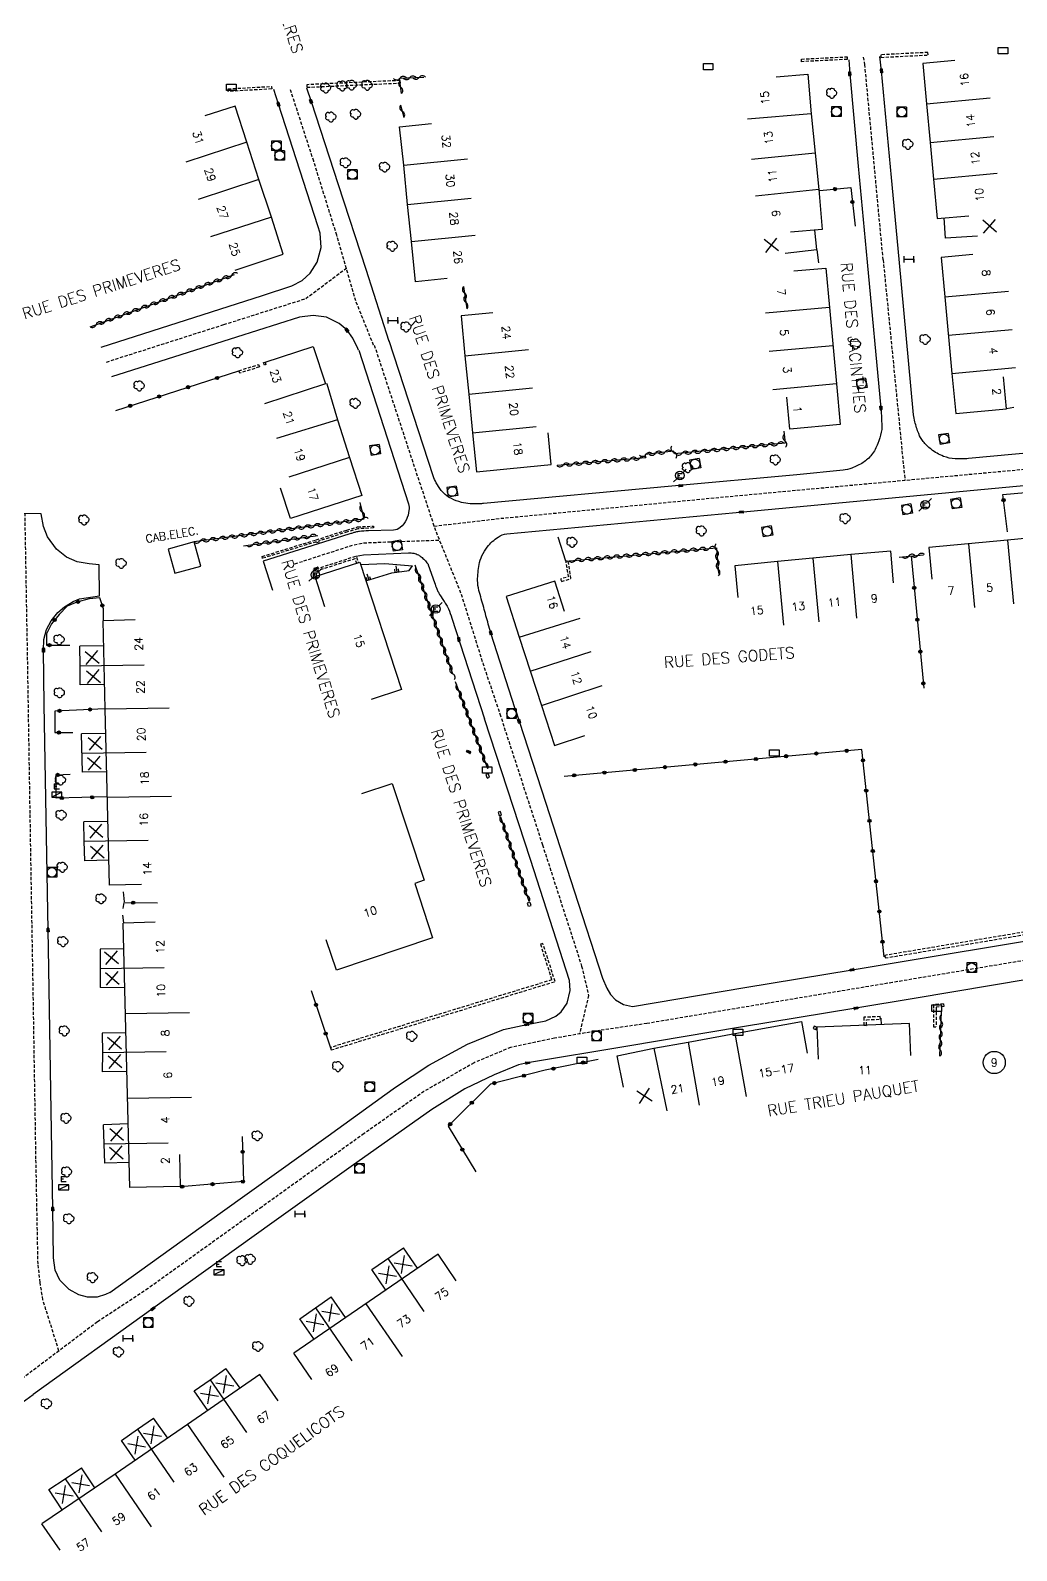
# Model space of a CAD drawing. Header units: millimetres. Extents: x 134000 to 135000, y 131000 to 132000.
# Drawn here: x 134331.8 to 134485.9, y 131529.8 to 131767.4 of the extents above; entities that cross this region are included whole.
import ezdxf
from ezdxf.enums import TextEntityAlignment as Align

# ---------------------------------------------------------------- set-up
doc = ezdxf.new("R2010")
doc.units = ezdxf.units.MM
doc.linetypes.add('DASHED', pattern=[0.75, 0.5, -0.25])
doc.layers.get('0').update_dxf_attribs({"linetype": 'CONTINUOUS'})
for name, color, linetype in [('W0001', 6, 'DASHED'), ('W0008', 7, 'CONTINUOUS'), ('W0100', 7, 'CONTINUOUS'), ('W0105', 7, 'CONTINUOUS'), ('W0112', 1, 'DASHED'), ('W0211', 2, 'CONTINUOUS'), ('W0300', 7, 'CONTINUOUS'), ('W0310', 3, 'CONTINUOUS'), ('W0322', 7, 'CONTINUOUS'), ('W0400', 7, 'CONTINUOUS'), ('W0420', 7, 'CONTINUOUS'), ('W0430', 7, 'CONTINUOUS'), ('W0471', 7, 'CONTINUOUS'), ('W0984', 7, 'CONTINUOUS'), ('W0989', 7, 'CONTINUOUS'), ('W0991', 7, 'CONTINUOUS'), ('W1102', 7, 'CONTINUOUS'), ('W1471', 7, 'CONTINUOUS'), ('W1474', 7, 'CONTINUOUS')]:
    doc.layers.add(name, color=color, linetype=linetype)
doc.styles.get("Standard").update_dxf_attribs({"font": 'romans.shx', "width": 0.85})

# ---------------------------------------------------------------- blocks, each defined once
blk = doc.blocks.new('t310o')
at = {"color": 0, "linetype": 'Continuous'}
for centre, start, end in [((-0.5, 0.38), 216.8699, 323.1304), ((0.5, -0.37), 36.8699, 143.1303)]:
    blk.add_arc(centre, 0.625, start, end, dxfattribs=at)
blk = doc.blocks.new('t211o')
at = {"color": 0, "linetype": 'Continuous'}
for p, q in [((-0.29, 0.5), (-0.29, 0)), ((0, 1), (0, 0)), ((0.29, 0.5), (0.29, 0))]:
    blk.add_line(p, q, dxfattribs=at)
blk = doc.blocks.new('t322o')
at = {"color": 0, "linetype": 'Continuous'}
for radius in [0.25, 0.15]:
    blk.add_circle((0, 0), radius, dxfattribs=at)
blk = doc.blocks.new('T300')
for p, q in [((-0.8, 0.51), (-0.86, 0.34)), ((-0.86, 0.34), (-0.86, 0.17)), ((-0.86, 0.17), (-0.74, 0.06)), ((-0.69, 0.63), (-0.8, 0.51)), ((-0.8, -0.06), (-0.74, 0.06)), ((-0.74, 0.06), (-0.69, 0.11)), ((-0.57, 0.69), (-0.69, 0.63)), ((-0.46, 0.69), (-0.57, 0.69)), ((-0.29, 0.63), (-0.46, 0.69)), ((-0.29, 0.63), (-0.17, 0.74)), ((-0.23, 0.57), (-0.29, 0.63)), ((-0.17, 0.74), (-0.06, 0.8)), ((-0.06, 0.8), (0.06, 0.8)), ((0.06, 0.8), (0.23, 0.74)), ((0.23, 0.74), (0.34, 0.63)), ((0.34, 0.63), (0.4, 0.51)), ((0.46, 0.46), (0.34, 0.46)), ((0.4, 0.51), (0.4, 0.46)), ((0.57, 0.4), (0.46, 0.46)), ((0.57, 0.4), (0.69, 0.29)), ((0.69, 0.29), (0.74, 0.17)), ((0.74, 0.06), (0.69, -0.17)), ((0.74, 0.17), (0.74, 0.06)), ((-0.8, -0.17), (-0.8, -0.06)), ((-0.8, -0.23), (-0.8, -0.17)), ((-0.74, -0.34), (-0.8, -0.23)), ((-0.69, -0.4), (-0.74, -0.34)), ((-0.51, -0.46), (-0.69, -0.4)), ((-0.4, -0.46), (-0.51, -0.46)), ((-0.4, -0.46), (-0.34, -0.46)), ((-0.34, -0.46), (-0.34, -0.4)), ((-0.34, -0.51), (-0.34, -0.46)), ((-0.29, -0.63), (-0.34, -0.51)), ((-0.17, -0.74), (-0.29, -0.63)), ((-0.06, -0.8), (-0.17, -0.74)), ((0.06, -0.8), (-0.06, -0.8)), ((0.17, -0.74), (0.06, -0.8)), ((0.23, -0.69), (0.17, -0.74)), ((0.29, -0.46), (0.23, -0.46)), ((0.29, -0.63), (0.23, -0.69)), ((0.46, -0.4), (0.29, -0.46)), ((0.34, -0.51), (0.29, -0.63)), ((0.34, -0.51), (0.34, -0.46)), ((0.57, -0.34), (0.46, -0.4)), ((0.63, -0.29), (0.57, -0.34)), ((0.69, -0.17), (0.63, -0.29))]:
    blk.add_line(p, q)
blk = doc.blocks.new('T420')
for p, q in [((0.75, 0.75), (-0.75, 0.75)), ((-0.75, 0.75), (-0.75, -0.75)), ((0.75, 0.75), (0.75, -0.75)), ((0.75, -0.75), (-0.75, -0.75))]:
    blk.add_line(p, q)
blk.add_ellipse((0, 0), major_axis=(-0.53, 0.53), ratio=1, start_param=3.926991, end_param=10.210176)
blk = doc.blocks.new('T471')
for p, q in [((-0.333334, 0.333334), (-0.333334, -0.333334)), ((-0.333334, 0.333334), (0.333334, 0.333334)), ((-0.333334, 0), (0, 0)), ((0.500001, 0.500001), (1.000002, 1.000002)), ((-0.500001, -0.500001), (-1.000002, -1.000002)), ((-0.333334, -0.333334), (0.333334, -0.333334))]:
    blk.add_line(p, q)
blk.add_ellipse((0, 0), major_axis=(0.471405, 0.471405), ratio=1, start_param=5.4977871438, end_param=11.780972451)
blk = doc.blocks.new('T400')
for p, q in [((-0.15, 0.3), (0.15, 0.3)), ((-0.15, -0.25), (-0.15, 0.3)), ((-0.15, 0.15), (0.15, 0.15)), ((-0.15, 0), (0.15, 0)), ((0.15, 0.3), (0.15, -0.25)), ((-0.15, -0.15), (0.15, -0.15)), ((-0.15, -0.25), (-0.15, -0.3)), ((-0.15, -0.3), (0.15, -0.3)), ((0.15, -0.3), (0.15, -0.25))]:
    blk.add_line(p, q)
blk = doc.blocks.new('T1474')
at = {"color": 0, "linetype": 'Continuous', "flags": 128}
for points in [[(-0.75, -0.5), (-0.75, 0.5)], [(-0.75, 0), (0.75, 0)], [(0.75, 0), (0.75, -0.5), (0.75, 0.5)]]:
    blk.add_lwpolyline(points, dxfattribs=at)
blk = doc.blocks.new('t991o')
at = {"color": 0, "linetype": 'Continuous'}
for p, q in [((-1, 1), (1, -1)), ((-1, -1), (1, 1))]:
    blk.add_line(p, q, dxfattribs=at)
blk = doc.blocks.new('T1471')
at = {"color": 0, "linetype": 'Continuous', "flags": 128}
blk.add_lwpolyline([(-0.75, -0.5), (-0.75, 0.5), (0.75, 0.5), (0.75, -0.5), (-0.75, -0.5)], dxfattribs=at)
blk = doc.blocks.new('T430')
at = {"flags": 128}
for points in [[(0.8, 0.8), (-0.8, 0.8)], [(-0.8, 0.8), (-0.8, 0)], [(0.8, 0.8), (-0.8, 0)], [(-0.8, 0), (0.8, 0)], [(-0.4, 2.1), (0.4, 2.1)], [(-0.4, 2.1), (-0.4, 1.3)], [(-0.4, 1.7), (0, 1.7)], [(-0.4, 1.3), (0.4, 1.3)], [(0.8, 0), (0.8, 0.8)]]:
    blk.add_lwpolyline(points, dxfattribs=at)

msp = doc.modelspace()

# ---------------------------------------------------------------- linework, layer by layer
at = {"layer": 'W0001'}
for points in [[(134465.01, 131731.51), (134463.25, 131750.34), (134462.16, 131761.97), (134461.95, 131763.16)], [(134385.38, 131718.17), (134382.61, 131725.09), (134379.64, 131735.35), (134376.03, 131746.92), (134372.4, 131758.09)], [(134343.64, 131715.55), (134361.99, 131721.4), (134374.79, 131725.46), (134381.13, 131730.22)], [(134336.22, 131561.04), (134333.71, 131569.02), (134333.28, 131571.74), (134332.95, 131574.62), (134332.63, 131591.03), (134332.22, 131615.84), (134331.72, 131645.03), (134331.33, 131668.96), (134330.92, 131691.86)], [(134405.12, 131660.56), (134411.78, 131640.11), (134416.15, 131626.58), (134417.9, 131621.16), (134418.99, 131616.56), (134417.55, 131610.56)], [(134543.23, 131629.27), (134539.1, 131630.95), (134536.33, 131630.58), (134530.18, 131629.58), (134517.67, 131627.37), (134503.77, 131624.84), (134490.96, 131622.69), (134466.47, 131618.6), (134447.05, 131615.37), (134428.09, 131612.19), (134421.44, 131611.22), (134413.66, 131609.89), (134406.8, 131608.46), (134401.08, 131606.06), (134393.26, 131601.57), (134383.9, 131594.99), (134367.91, 131583.52), (134350.15, 131570.79), (134342.23, 131565.57), (134330.21, 131556.52)]]:
    msp.add_lwpolyline(points, dxfattribs=at)
at = {"layer": 'W0001', "flags": 128}
for points in [[(134465.01, 131731.51), (134468.41, 131697.08)], [(134385.48, 131718.2), (134395, 131689.37), (134399.01, 131679.46), (134402.51, 131668.33), (134405.12, 131660.56)], [(134394.82, 131689.91), (134405.34, 131691.13), (134441.61, 131694.61), (134495.32, 131699.56), (134545.65, 131704.43)], [(134373.07, 131684.02), (134382.14, 131686.94), (134383.8, 131687.3), (134395.66, 131687.73)]]:
    msp.add_lwpolyline(points, dxfattribs=at)
at = {"layer": 'W0008'}
msp.add_line((134329.91, 131552.56), (134332.18, 131554.22), dxfattribs=at)
for points in [[(134467.51, 131731.61), (134466.32, 131744.38), (134464.75, 131761.02), (134464.48, 131763.28)], [(134459.63, 131762.74), (134459.8, 131760.59), (134461.13, 131746.16), (134462.53, 131731.15)], [(134342.82, 131717.89), (134368.02, 131725.95), (134372.59, 131727.43), (134374.24, 131728.31), (134375.49, 131729.43), (134376.58, 131731.13), (134377.2, 131733.42), (134377.06, 131735.66), (134376.7, 131736.84), (134370.52, 131755.82), (134369.79, 131758.15)], [(134374.89, 131758.38), (134375.61, 131756.26), (134379.83, 131743.29), (134384.15, 131730.03), (134387.78, 131718.83)], [(134383.01, 131717.39), (134382.92, 131717.65), (134382.15, 131719.29), (134381.24, 131720.51), (134380.01, 131721.56), (134378.01, 131722.58), (134375.92, 131722.84), (134373.79, 131722.58), (134363.99, 131719.42), (134344.43, 131713.21)], [(134344.16, 131570.18), (134343.47, 131569.85), (134342.17, 131569.45), (134340.68, 131569.45), (134339.31, 131569.79), (134337.82, 131570.61), (134336.38, 131572.11), (134335.63, 131573.64), (134335.38, 131575.57), (134335.24, 131583.2), (134334.98, 131598.57), (134334.58, 131623.92), (134334.52, 131626.8), (134333.91, 131662.04), (134333.82, 131670.52), (134333.86, 131672.18), (134334.3, 131673.75), (134335.01, 131675.12), (134336.06, 131676.42), (134337.07, 131677.31), (134338.43, 131678.12), (134339.45, 131678.52), (134342.58, 131679.01), (134342.53, 131683.87), (134340.92, 131684.02), (134339.06, 131684.32), (134337.41, 131685.05), (134335.83, 131686.32), (134334.44, 131688.23), (134333.81, 131689.87), (134333.45, 131691.85), (134328.4, 131691.87)], [(134407.51, 131661.34), (134408.12, 131659.43), (134412.29, 131646.61), (134416.72, 131632.91), (134421.14, 131619.3), (134421.82, 131617.7), (134422.4, 131616.72), (134423.19, 131615.89), (134424.46, 131615.15), (134425.82, 131614.85), (134443.4, 131617.8), (134460.16, 131620.59), (134496.15, 131626.58)], [(134344.16, 131570.18), (134361.78, 131582.81), (134378.27, 131594.65), (134387.14, 131601.05), (134388.79, 131602.22), (134394.01, 131605.68), (134400.04, 131608.96), (134405.71, 131611.26), (134409.34, 131612.02), (134412.32, 131612.62), (134413.87, 131613.33), (134414.69, 131614.01), (134415.63, 131615.35), (134416.08, 131617.34), (134415.99, 131618.89), (134409.9, 131637.83), (134402.73, 131659.78)], [(134537.11, 131627.96), (134535.37, 131627.75), (134519.67, 131625.08), (134517.53, 131624.41), (134515.85, 131623.83), (134502.1, 131621.52), (134500.24, 131621.22), (134481.94, 131618.14), (134469.84, 131616.11), (134460.74, 131614.59), (134442.7, 131611.61), (134425.11, 131608.64), (134409.44, 131606.03), (134408.04, 131605.72), (134404.22, 131604.19), (134399.62, 131601.96), (134394.47, 131598.78), (134381.89, 131589.86), (134369.5, 131580.98), (134350.9, 131567.64), (134332.18, 131554.22)]]:
    msp.add_lwpolyline(points, dxfattribs=at)
for points in [[(134462.53, 131731.15), (134464.66, 131708.36, -0.01043), (134464.74, 131707.21, -0.00682), (134464.8, 131705.44, -0.063585), (134464.71, 131704.58, -0.029621), (134464.18, 131702.81, -0.077776), (134463.21, 131701.06, -0.086464), (134461.87, 131699.84, -0.048945), (134460.12, 131698.96, -0.068091), (134458.75, 131698.63), (134451.51, 131697.92), (134431.98, 131696.15), (134402.56, 131693.43, -0.020501), (134401.96, 131693.4, -0.008518), (134400.49, 131693.41, -0.060547), (134399.1, 131693.62, -0.051458), (134397.56, 131694.21, -0.049664), (134396.59, 131694.84, -0.063177), (134395.95, 131695.49, -0.036783), (134395.17, 131696.69, -0.046499), (134394.72, 131697.74), (134387.84, 131718.84)], [(134509.39, 131703.36), (134478.34, 131700.46, -0.021224), (134477.81, 131700.43, -0.007282), (134476.28, 131700.44, -0.087774), (134474.44, 131700.81, -0.074098), (134472.51, 131701.91, -0.059195), (134471.27, 131703.15, -0.074128), (134470.57, 131704.36, -0.025068), (134469.96, 131706.22, -0.044833), (134469.76, 131707.3), (134467.51, 131731.61)], [(134383.08, 131717.42), (134390.83, 131693.4, -0.110749), (134390.92, 131692.37, -0.075841), (134390.51, 131690.92, -0.114084), (134389.54, 131689.67, -0.165685), (134388.51, 131689.29), (134384.57, 131689.18, 0.019898), (134383.17, 131689.08, 0.045132), (134382.56, 131688.96, 0.002477), (134382.09, 131688.82, 0.00209), (134381.54, 131688.65), (134368.15, 131684.42), (134369.59, 131679.92)]]:
    msp.add_lwpolyline(points, format="xyb", dxfattribs=at)
at = {"layer": 'W0008', "flags": 128}
msp.add_lwpolyline([(134467.52, 131694.43), (134497.5, 131697.26), (134524.18, 131699.71)], dxfattribs=at)
for points in [[(134407.51, 131661.34), (134403.7, 131673.2, -0.011731), (134403.68, 131673.26, 0.000491), (134403.31, 131674.61, 0.000885), (134402.59, 131677.2, -0.000856), (134401.85, 131679.87, -0.06949), (134401.64, 131681.43, -0.044115), (134401.88, 131683.89, -0.063227), (134402.32, 131685.27, -0.056889), (134403.16, 131686.64, -0.079576), (134404.84, 131688.19, -0.124451), (134406.23, 131688.69), (134444.3, 131692.26), (134467.54, 131694.44)], [(134382.69, 131685.23), (134383.8, 131685.4), (134390.83, 131685.73, -0.06397), (134391.66, 131685.66, -0.069229), (134392.38, 131685.4, -0.048377), (134392.83, 131685.1, -0.036628), (134393.35, 131684.62, -0.020022), (134393.85, 131684.03, -0.083388), (134393.93, 131683.87), (134394.9, 131681.08, 0.014565), (134395.27, 131680.11, 0.026116), (134395.51, 131679.58, 0.006521), (134395.66, 131679.31, 0.012579), (134395.75, 131679.18), (134396.31, 131678.3, -0.001788), (134396.68, 131677.72, -0.003152), (134396.88, 131677.4, -0.044991), (134397.09, 131676.98, -0.013625), (134397.61, 131675.54), (134402.73, 131659.78)]]:
    msp.add_lwpolyline(points, format="xyb", dxfattribs=at)
at = {"layer": 'W0100'}
for p, q in [((134454.66, 131733.12), (134454.32, 131736.15)), ((134449.69, 131732.56), (134454.66, 131733.12)), ((134348.14, 131675.24), (134343.14, 131675.13)), ((134343.23, 131671.21), (134339.46, 131671.13)), ((134343.36, 131665.15), (134339.56, 131665.1)), ((134343.54, 131657.5), (134339.77, 131657.43)), ((134339.89, 131651.44), (134339.77, 131657.43)), ((134343.69, 131651.51), (134339.89, 131651.44)), ((134343.89, 131643.78), (134340.09, 131643.68)), ((134344.04, 131637.72), (134340.25, 131637.62)), ((134349.14, 131633.93), (134344.14, 131633.81)), ((134351.26, 131628), (134346.26, 131627.88)), ((134346.36, 131623.86), (134342.64, 131623.82)), ((134346.51, 131617.78), (134342.65, 131617.8)), ((134346.69, 131610.71), (134342.97, 131610.67)), ((134346.71, 131604.69), (134342.99, 131604.65)), ((134347.05, 131596.52), (134343.18, 131596.36)), ((134347.2, 131590.46), (134343.39, 131590.35)), ((134355.05, 131591.71), (134355.15, 131586.71)), ((134395.47, 131576.13), (134372.92, 131560.7)), ((134385.12, 131573.76), (134390.08, 131577.15)), ((134392.27, 131573.94), (134390.08, 131577.15)), ((134398.3, 131572), (134395.47, 131576.13)), ((134387.31, 131570.54), (134385.12, 131573.76)), ((134380.99, 131566.26), (134378.74, 131569.47)), ((134376.05, 131562.9), (134373.86, 131566.03)), ((134375.74, 131556.57), (134372.92, 131560.7)), ((134364.54, 131555.23), (134362.29, 131558.3)), ((134370.47, 131553.25), (134367.63, 131557.36)), ((134359.48, 131551.73), (134357.36, 131554.79)), ((134353.21, 131547.42), (134350.98, 131550.54)), ((134348.14, 131543.95), (134346.01, 131547.06)), ((134341.84, 131539.65), (134339.72, 131542.76)), ((134336.74, 131536.18), (134334.64, 131539.36)), ((134336.39, 131529.89), (134333.57, 131534.03))]:
    msp.add_line(p, q, dxfattribs=at)
for points in [[(134448.28, 131760.11), (134453.26, 131760.52), (134453.78, 131754.32), (134454.39, 131748.19), (134454.98, 131742.49), (134455.5, 131736.25), (134450.52, 131735.84)], [(134476.2, 131762.67), (134471.22, 131762.2), (134471.81, 131755.9), (134472.36, 131749.87), (134472.89, 131744.13), (134473.43, 131737.98), (134478.41, 131738.41)], [(134363.77, 131729.88), (134371.26, 131732.41), (134369.41, 131738.18), (134367.47, 131744.08), (134365.56, 131749.9), (134363.78, 131755.52), (134359.01, 131754.01)], [(134396.9, 131728.58), (134391.93, 131728.08), (134391.29, 131734.36), (134390.71, 131740.14), (134390.1, 131746.3), (134389.46, 131752.3), (134394.44, 131752.83)], [(134479.74, 131735.19), (134474.75, 131734.88), (134474.55, 131738.07)], [(134451.07, 131729.78), (134456.05, 131730.23), (134456.61, 131724.06), (134457.73, 131712.12), (134458.31, 131705.81), (134450.42, 131705.06), (134449.94, 131710.03)], [(134368.43, 131715.53), (134375.95, 131717.97), (134377.86, 131712.12)], [(134378.06, 131712.18), (134378.07, 131712.15), (134378.07, 131712.15), (134379.77, 131706.49), (134381.64, 131700.64), (134383.57, 131694.71), (134372.39, 131691.09), (134370.85, 131695.84)], [(134496.99, 131683.86), (134496.52, 131688.84), (134490.33, 131688.27), (134484.46, 131687.73), (134472.15, 131686.59), (134472.62, 131681.61)], [(134377.76, 131677.29), (134376.24, 131682.05), (134383.24, 131684.28), (134389.75, 131664.37), (134384.99, 131662.82)], [(134344.14, 131633.81), (134343.44, 131661.34), (134343.14, 131675.13)], [(134339.56, 131665.1), (134339.52, 131668.06), (134339.46, 131671.13)], [(134383.55, 131648.14), (134388.3, 131649.7), (134393.27, 131634.6), (134391.83, 131634.06), (134394.61, 131625.58), (134379.57, 131620.51), (134377.98, 131625.25)], [(134340.25, 131637.62), (134340.17, 131640.68), (134340.09, 131643.68)], [(134355.15, 131586.71), (134347.3, 131586.56), (134346.26, 131627.88)], [(134342.64, 131623.82), (134342.67, 131620.77), (134342.65, 131617.8)], [(134424.45, 131602.26), (134423.43, 131607.16), (134429.19, 131608.36), (134434.52, 131609.29), (134441.86, 131610.61), (134452.24, 131612.48), (134453.13, 131607.56)], [(134469.34, 131607.18), (134469.15, 131612.17), (134454.66, 131611.61), (134454.85, 131606.62)], [(134342.97, 131610.67), (134343, 131607.62), (134342.99, 131604.65)], [(134343.39, 131590.35), (134343.3, 131593.41), (134343.18, 131596.36)], [(134373.86, 131566.03), (134376.31, 131567.76), (134378.74, 131569.47)], [(134367.63, 131557.36), (134356.32, 131549.54), (134344.99, 131541.8), (134333.57, 131534.03)], [(134357.36, 131554.79), (134359.86, 131556.52), (134362.29, 131558.3)], [(134346.01, 131547.06), (134348.52, 131548.79), (134350.98, 131550.54)], [(134334.64, 131539.36), (134337.2, 131541.04), (134339.72, 131542.76)]]:
    msp.add_lwpolyline(points, dxfattribs=at)
at = {"layer": 'W0100', "flags": 128}
for points in [[(134479.05, 131732.35), (134474.07, 131731.89), (134474.64, 131725.71), (134475.75, 131713.74), (134476.36, 131707.49), (134484.3, 131708.23), (134483.83, 131713.21)], [(134404.04, 131723.23), (134399.07, 131722.75), (134399.66, 131716.53), (134400.26, 131710.54), (134400.85, 131704.49), (134401.45, 131698.39), (134409.37, 131699.16), (134413.15, 131699.51), (134412.68, 131704.49)], [(134466.65, 131681.03), (134466.2, 131686.01), (134459.94, 131685.45), (134454.05, 131684.89), (134448.48, 131684.4), (134441.82, 131683.72), (134442.33, 131678.75)], [(134415.24, 131676.57), (134413.73, 131681.33), (134406.13, 131678.92), (134408.12, 131672.55), (134411.63, 131661.88), (134413.64, 131655.65), (134418.4, 131657.19)]]:
    msp.add_lwpolyline(points, dxfattribs=at)
at = {"layer": 'W0100'}
msp.add_lwpolyline([(134353.29, 131686.32), (134354.34, 131682.54), (134358.39, 131683.67), (134357.33, 131687.45)], close=True, dxfattribs=at)
at = {"layer": 'W0105'}
for p, q in [((134464.58, 131613.05), (134464.67, 131613.05)), ((134464.67, 131613.05), (134464.68, 131612))]:
    msp.add_line(p, q, dxfattribs=at)
at = {"layer": 'W0112'}
for p, q in [((134464.67, 131763.15), (134472.03, 131763.52)), ((134472.03, 131763.52), (134472.01, 131763.92)), ((134452.25, 131762.47), (134452.23, 131762.87)), ((134459.4, 131762.84), (134452.25, 131762.47)), ((134362.67, 131757.83), (134362.65, 131758.23)), ((134369.48, 131758.21), (134362.67, 131757.83)), ((134374.96, 131758.48), (134389.58, 131759.14)), ((134389.58, 131759.14), (134389.56, 131759.54)), ((134368.21, 131715.46), (134368.42, 131715.52)), ((134368.42, 131715.52), (134368.54, 131715.14)), ((134364.34, 131714.19), (134367.42, 131715.16)), ((134367.42, 131715.16), (134367.54, 131714.77)), ((134403.32, 131651.21), (134402.94, 131651.08)), ((134403.5, 131650.66), (134403.32, 131651.21)), ((134405.21, 131645.32), (134404.83, 131645.19)), ((134405.4, 131644.77), (134405.21, 131645.32)), ((134409.98, 131630.58), (134409.59, 131630.47)), ((134409.81, 131631.15), (134409.98, 131630.58)), ((134465.32, 131622.43), (134496.08, 131627.58)), ((134413.75, 131618.75), (134411.83, 131624.7)), ((134378.75, 131608.06), (134413.75, 131618.75)), ((134464.57, 131613.27), (134462.01, 131613.16)), ((134474.46, 131615.26), (134474.5, 131614.86)), ((134454.22, 131611.79), (134454.08, 131611.41)), ((134454.66, 131611.61), (134454.22, 131611.79)), ((134462.01, 131613.16), (134461.99, 131611.91)), ((134472.86, 131611.65), (134473.27, 131611.65))]:
    msp.add_line(p, q, dxfattribs=at)
for points in [[(134452.23, 131762.87), (134459.38, 131763.24), (134459.4, 131762.84)], [(134472.01, 131763.92), (134464.65, 131763.55), (134464.67, 131763.15)], [(134362.65, 131758.23), (134369.45, 131758.61), (134369.48, 131758.21)], [(134389.56, 131759.54), (134374.95, 131758.88), (134374.96, 131758.48)], [(134368.54, 131715.14), (134368.34, 131715.08), (134368.21, 131715.46)], [(134367.54, 131714.77), (134364.46, 131713.81), (134364.34, 131714.19)], [(134402.94, 131651.08), (134403.12, 131650.54), (134403.5, 131650.66)], [(134404.83, 131645.19), (134405.02, 131644.64), (134405.4, 131644.77)], [(134409.59, 131630.47), (134409.43, 131631.04), (134409.81, 131631.15)], [(134496.01, 131627.98), (134465.26, 131622.83), (134465.32, 131622.43)], [(134411.83, 131624.7), (134411.45, 131624.58), (134413.24, 131619.01)], [(134413.24, 131619.01), (134378.63, 131608.44), (134378.75, 131608.06)], [(134462.4, 131612.78), (134464.59, 131612.87), (134464.57, 131613.27)], [(134474.46, 131615.26), (134472.89, 131615.11), (134472.86, 131611.65)], [(134474.5, 131614.86), (134473.29, 131614.74), (134473.27, 131611.65)], [(134454.08, 131611.41), (134454.51, 131611.24), (134454.66, 131611.61)], [(134461.99, 131611.91), (134462.39, 131611.9), (134462.4, 131612.78)]]:
    msp.add_lwpolyline(points, dxfattribs=at)
msp.add_lwpolyline([(134368.03, 131684.87), (134367.95, 131685.16), (134376.42, 131687.77), (134376.42, 131687.77), (134381.22, 131689.3), (134382.88, 131689.78), (134385.37, 131689.92), (134385.39, 131689.62), (134382.93, 131689.49), (134381.3, 131689.01), (134376.79, 131687.57), (134376.84, 131687.4), (134376.49, 131687.29), (134376.42, 131687.46)], close=True, dxfattribs=at)
at = {"layer": 'W0112', "flags": 128}
for points in [[(134376.24, 131682.05), (134376.02, 131683.1), (134382.69, 131685.23), (134383, 131684.21)], [(134376.53, 131682.14), (134376.37, 131682.89), (134382.49, 131684.85), (134382.72, 131684.12)]]:
    msp.add_lwpolyline(points, dxfattribs=at)
msp.add_lwpolyline([(134414.75, 131681.25), (134416.23, 131681.73), (134415.8, 131684.48), (134415.41, 131684.42), (134415.78, 131682), (134414.62, 131681.63)], close=True, dxfattribs=at)
at = {"layer": 'W0211', "flags": 128}
for points in [[(134383.37, 131683.89), (134387.12, 131684.09), (134391.48, 131683.7)], [(134384.19, 131681.36), (134388.24, 131682.61), (134390.93, 131682.98), (134391.48, 131683.7)]]:
    msp.add_lwpolyline(points, dxfattribs=at)
at = {"layer": 'W0310'}
for p, q in [((134389.59, 131755.69), (134390.1, 131753.78)), ((134341.08, 131721.06), (134363.64, 131729.22)), ((134399.44, 131727.33), (134399.94, 131723.85)), ((134405.2, 131644.51), (134409.65, 131631.33)), ((134473.88, 131607.07), (134474.14, 131614.05))]:
    msp.add_line(p, q, dxfattribs=at)
for points in [[(134389.77, 131757.48), (134389.45, 131759.88), (134393.22, 131760.04)], [(134449.49, 131704.72), (134449.68, 131702.89), (134432.42, 131701.18), (134432.25, 131701.63), (134427.81, 131701.09), (134427.86, 131700.6), (134414.05, 131699.39)], [(134383.24, 131693.61), (134383.87, 131691.01), (134357.33, 131687.45)], [(134365.06, 131686.82), (134376.67, 131688.46)], [(134415.41, 131684.42), (134438.95, 131686.52), (134439.27, 131682.49)], [(134467.49, 131685.05), (134471.3, 131685.43)], [(134391.84, 131683.88), (134397.7, 131666.85)], [(134398.16, 131665.61), (134403.19, 131652.05)]]:
    msp.add_lwpolyline(points, dxfattribs=at)
at = {"layer": 'W0322'}
for p, q in [((134454.66, 131733.07), (134454.91, 131731.04)), ((134345.1, 131707.98), (134364.33, 131714.15)), ((134461.68, 131655.02), (134415.15, 131650.81)), ((134465.17, 131622.61), (134461.68, 131655.02)), ((134346.44, 131631.19), (134346.31, 131632.74)), ((134346.37, 131627.92), (134346.22, 131629.12)), ((134375.62, 131617.36), (134378.77, 131608.06))]:
    msp.add_line(p, q, dxfattribs=at)
for points in [[(134455.12, 131742.35), (134459.95, 131742.8), (134460.62, 131736.77)], [(134485.44, 131708.45), (134484.3, 131708.23)], [(134484.47, 131689.02), (134483.71, 131694.87), (134487.24, 131695.14)], [(134415.41, 131684.42), (134414.25, 131688.17)], [(134469.39, 131685.24), (134471.37, 131664.61)], [(134343.19, 131675.15), (134343.16, 131677), (134342.61, 131678.7), (134340.94, 131678.54), (134339.01, 131678.04), (134337.51, 131677.41), (134336.23, 131676.1), (134335.06, 131674.65), (134334.28, 131673.08), (134334.26, 131671.31), (134337.91, 131671.32)], [(134343.44, 131661.35), (134335.57, 131661.02), (134335.58, 131657.65), (134338.41, 131657.66)], [(134343.79, 131647.6), (134335.81, 131647.4), (134335.76, 131651.04), (134337.99, 131651.15)], [(134346.27, 131630.15), (134346.39, 131631.08), (134351.64, 131631.05)], [(134420.47, 131606.56), (134412.2, 131604.88), (134403.67, 131602.73), (134397.03, 131596.15), (134401.39, 131589.01)], [(134364.87, 131594.52), (134365.06, 131587.5), (134355.15, 131586.66)]]:
    msp.add_lwpolyline(points, dxfattribs=at)
at = {"layer": 'W1102'}
for p, q in [((134471.81, 131755.9), (134481.76, 131756.83)), ((134453.78, 131754.32), (134443.82, 131753.48)), ((134365.56, 131749.9), (134356.06, 131746.8)), ((134472.36, 131749.87), (134482.31, 131750.78)), ((134390.1, 131746.3), (134400.05, 131747.29)), ((134454.39, 131748.19), (134444.45, 131747.2)), ((134367.47, 131744.08), (134357.97, 131740.94)), ((134472.89, 131744.13), (134482.85, 131745.07)), ((134454.98, 131742.49), (134445.04, 131741.46)), ((134390.71, 131740.14), (134400.66, 131741.15)), ((134369.41, 131738.18), (134359.89, 131735.13)), ((134391.29, 131734.36), (134401.24, 131735.38)), ((134377.86, 131712.12), (134368.36, 131709.01)), ((134339.52, 131668.06), (134349.52, 131668.22)), ((134343.44, 131661.34), (134353.44, 131661.5)), ((134339.83, 131654.43), (134349.83, 131654.59)), ((134343.79, 131647.57), (134353.79, 131647.73)), ((134340.17, 131640.68), (134350.17, 131640.84)), ((134342.67, 131620.77), (134352.67, 131620.92)), ((134346.61, 131613.76), (134356.61, 131613.92)), ((134434.52, 131609.29), (134436.24, 131599.43)), ((134441.86, 131610.61), (134443.63, 131600.77)), ((134343, 131607.67), (134352.99, 131607.82)), ((134429.19, 131608.36), (134431.23, 131598.57)), ((134346.95, 131600.54), (134356.94, 131600.7)), ((134343.3, 131593.41), (134353.3, 131593.57)), ((134387.6, 131575.45), (134393.25, 131567.21)), ((134384.19, 131568.41), (134389.85, 131560.17)), ((134376.31, 131567.76), (134381.97, 131559.51)), ((134359.86, 131556.52), (134365.52, 131548.28)), ((134356.32, 131549.54), (134361.97, 131541.3)), ((134348.52, 131548.79), (134354.18, 131540.54)), ((134337.2, 131541.04), (134342.85, 131532.79)), ((134344.99, 131541.8), (134350.65, 131533.55))]:
    msp.add_line(p, q, dxfattribs=at)
at = {"layer": 'W1102', "flags": 128}
for points in [[(134474.64, 131725.71), (134484.6, 131726.63)], [(134456.61, 131724.06), (134446.65, 131723.16)], [(134475.2, 131719.72), (134485.15, 131720.65)], [(134457.17, 131718.09), (134447.21, 131717.19)], [(134399.66, 131716.53), (134409.61, 131717.49)], [(134475.75, 131713.74), (134485.71, 131714.67)], [(134400.26, 131710.54), (134410.21, 131711.53)], [(134457.73, 131712.12), (134447.77, 131711.19)], [(134379.77, 131706.49), (134370.2, 131703.62)], [(134400.85, 131704.49), (134410.8, 131705.47)], [(134381.64, 131700.64), (134372.13, 131697.56)], [(134478.37, 131687.15), (134479.3, 131677.21)], [(134484.46, 131687.73), (134485.36, 131677.77)], [(134454.05, 131684.89), (134454.97, 131674.93)], [(134459.94, 131685.45), (134460.86, 131675.5)], [(134448.48, 131684.4), (134449.43, 131674.45)], [(134408.12, 131672.55), (134417.67, 131675.54)], [(134409.87, 131667.22), (134419.37, 131670.34)], [(134411.63, 131661.88), (134421.13, 131665)]]:
    msp.add_lwpolyline(points, dxfattribs=at)
at = {"layer": 'W1102'}
msp.add_circle((134482.37, 131606.1), 1.73, dxfattribs=at)

# ---------------------------------------------------------------- block references
at = {"layer": 'W0211'}
for p, rotation in [((134384.63, 131681.49), 17.07806710828498), ((134389, 131682.71), 7.911347828895538)]:
    msp.add_blockref('t211o', p, dxfattribs=dict(at, rotation=rotation))
at = {"layer": 'W0300'}
for p in [(134377.93, 131758.35), (134380.52, 131758.67), (134381.96, 131758.81), (134384.41, 131758.79), (134457, 131757.52), (134378.74, 131753.82), (134382.61, 131754.26), (134468.9, 131749.56), (134381.03, 131746.67), (134387.14, 131745.99), (134388.33, 131733.63), (134390.49, 131721.02), (134364.15, 131717), (134460.72, 131718.37), (134471.6, 131719.07), (134348.8, 131711.81), (134382.55, 131709.08), (134434.48, 131699.03), (134448.2, 131700.25), (134340.16, 131690.86), (134459.11, 131691.09), (134436.64, 131689.14), (134416.42, 131687.37), (134345.97, 131684.07), (134336.29, 131672.15), (134336.32, 131663.86), (134336.48, 131650.21), (134336.61, 131644.75), (134336.77, 131636.59), (134342.82, 131631.67), (134336.87, 131624.99), (134337.1, 131611.03), (134391.39, 131610.17), (134379.82, 131605.46), (134337.36, 131597.38), (134367.24, 131594.64), (134337.46, 131588.99), (134337.79, 131581.67), (134364.88, 131575.12), (134366.14, 131575.35), (134341.48, 131572.48), (134356.58, 131568.77), (134345.57, 131560.85), (134367.34, 131561.72), (134334.31, 131552.76)]:
    msp.add_blockref('T300', p, dxfattribs=at)
at = {"layer": 'W0310'}
for p, rotation in [((134389.52, 131759.89), 2.384055800926018), ((134389.64, 131758.47), 97.65874962001537), ((134391.02, 131759.95), 2.384055800926018), ((134392.52, 131760.01), 2.384055800926018), ((134389.85, 131754.72), 284.9221537086502), ((134357.54, 131727.01), 19.89042327593993), ((134358.95, 131727.52), 19.89042327593993), ((134360.36, 131728.04), 19.89042327593993), ((134361.77, 131728.55), 19.89042327593993), ((134363.18, 131729.05), 19.89042327593993), ((134399.58, 131726.34), 278.1853796457796), ((134350.48, 131724.46), 19.89042327593993), ((134351.89, 131724.97), 19.89042327593993), ((134353.3, 131725.48), 19.89042327593993), ((134354.71, 131725.99), 19.89042327593993), ((134356.13, 131726.5), 19.89042327593993), ((134399.8, 131724.86), 278.1853796457796), ((134344.84, 131722.42), 19.89042327593993), ((134346.25, 131722.93), 19.89042327593993), ((134347.66, 131723.44), 19.89042327593993), ((134349.07, 131723.95), 19.89042327593993), ((134342.02, 131721.4), 19.89042327593993), ((134343.43, 131721.91), 19.89042327593993), ((134449.64, 131703.23), 275.8260891624065), ((134427.95, 131701.1), 187.0396126692872), ((134429.43, 131701.29), 187.0396126692872), ((134430.92, 131701.47), 187.0396126692872), ((134432.31, 131701.48), 110.6457210975174), ((134433.6, 131701.3), 185.6397762178565), ((134435.09, 131701.45), 185.6397762178565), ((134436.58, 131701.59), 185.6397762178565), ((134438.07, 131701.74), 185.6397762178565), ((134439.57, 131701.89), 185.6397762178565), ((134441.06, 131702.04), 185.6397762178565), ((134442.55, 131702.18), 185.6397762178565), ((134444.04, 131702.33), 185.6397762178565), ((134445.54, 131702.48), 185.6397762178565), ((134447.03, 131702.63), 185.6397762178565), ((134448.52, 131702.77), 185.6397762178565), ((134415.03, 131699.47), 185.0221054099594), ((134416.52, 131699.6), 185.0221054099594), ((134418.01, 131699.74), 185.0221054099594), ((134419.51, 131699.87), 185.0221054099594), ((134421, 131700), 185.0221054099594), ((134422.5, 131700.13), 185.0221054099594), ((134423.99, 131700.26), 185.0221054099594), ((134425.48, 131700.39), 185.0221054099594), ((134426.98, 131700.52), 185.0221054099594), ((134383.59, 131692.15), 283.485564901956), ((134368.68, 131688.97), 187.6299909393663), ((134370.17, 131689.17), 187.6299909393663), ((134371.66, 131689.37), 187.6299909393663), ((134373.14, 131689.57), 187.6299909393663), ((134374.63, 131689.77), 187.6299909393663), ((134376.12, 131689.97), 187.6299909393663), ((134377.6, 131690.17), 187.6299909393663), ((134379.09, 131690.37), 187.6299909393663), ((134380.58, 131690.57), 187.6299909393663), ((134382.06, 131690.76), 187.6299909393663), ((134383.55, 131690.96), 187.6299909393663), ((134358.28, 131687.58), 187.6299909393663), ((134359.76, 131687.78), 187.6299909393663), ((134361.25, 131687.98), 187.6299909393663), ((134362.74, 131688.18), 187.6299909393663), ((134364.22, 131688.37), 187.6299909393663), ((134365.71, 131688.57), 187.6299909393663), ((134366.54, 131687.03), 8.037078825450862), ((134367.2, 131688.77), 187.6299909393663), ((134368.03, 131687.24), 8.037078825450862), ((134369.51, 131687.45), 8.037078825450862), ((134371, 131687.66), 8.037078825450862), ((134372.48, 131687.87), 8.037078825450862), ((134373.97, 131688.08), 8.037078825450862), ((134375.45, 131688.29), 8.037078825450862), ((134438.98, 131686.15), 274.5928553510138), ((134416.9, 131684.56), 5.088838249129517), ((134418.4, 131684.69), 5.088838249129517), ((134419.89, 131684.82), 5.088838249129517), ((134421.38, 131684.96), 5.088838249129517), ((134422.88, 131685.09), 5.088838249129517), ((134424.37, 131685.22), 5.088838249129517), ((134425.87, 131685.35), 5.088838249129517), ((134427.36, 131685.49), 5.088838249129517), ((134428.85, 131685.62), 5.088838249129517), ((134430.35, 131685.75), 5.088838249129517), ((134431.84, 131685.89), 5.088838249129517), ((134433.34, 131686.02), 5.088838249129517), ((134434.83, 131686.15), 5.088838249129517), ((134436.32, 131686.29), 5.088838249129517), ((134437.82, 131686.42), 5.088838249129517), ((134439.1, 131684.66), 274.5928553510138), ((134468.99, 131685.2), 5.717668874509544), ((134470.48, 131685.35), 5.717668874509544), ((134392.33, 131682.47), 288.9975456517721), ((134439.22, 131683.16), 274.5928553510138), ((134392.81, 131681.05), 288.9975456517721), ((134393.3, 131679.63), 288.9975456517721), ((134393.79, 131678.21), 288.9975456517721), ((134394.28, 131676.79), 288.9975456517721), ((134394.77, 131675.37), 288.9975456517721), ((134395.26, 131673.96), 288.9975456517721), ((134395.74, 131672.54), 288.9975456517721), ((134396.23, 131671.12), 288.9975456517721), ((134396.72, 131669.7), 288.9975456517721), ((134397.21, 131668.28), 288.9975456517721), ((134397.7, 131666.86), 288.9975456517721), ((134398.68, 131664.2), 290.3414704076195), ((134399.2, 131662.8), 290.3414704076195), ((134399.73, 131661.39), 290.3414704076195), ((134400.25, 131659.99), 290.3414704076195), ((134400.77, 131658.58), 290.3414704076195), ((134401.29, 131657.17), 290.3414704076195), ((134401.81, 131655.77), 290.3414704076195), ((134402.33, 131654.36), 290.3414704076195), ((134402.85, 131652.95), 290.3414704076195), ((134405.52, 131643.57), 288.6498421081086), ((134406, 131642.14), 288.6498421081086), ((134406.48, 131640.72), 288.6498421081086), ((134406.96, 131639.3), 288.6498421081086), ((134407.44, 131637.88), 288.6498421081086), ((134407.92, 131636.46), 288.6498421081086), ((134408.4, 131635.04), 288.6498421081086), ((134408.88, 131633.62), 288.6498421081086), ((134409.36, 131632.2), 288.6498421081086), ((134474.09, 131612.57), 87.87655338564183), ((134474.03, 131611.07), 87.87655338564183), ((134473.92, 131608.07), 87.87655338564183), ((134473.98, 131609.57), 87.87655338564183)]:
    msp.add_blockref('t310o', p, dxfattribs=dict(at, rotation=rotation))
at = {"layer": 'W0322'}
for p, rotation in [((134457.48, 131742.57), 5.271484446571127), ((134460.2, 131740.54), 276.3036863450284), ((134360.93, 131713.06), 17.78190393720906), ((134356.4, 131711.61), 17.78190393720906), ((134347.36, 131708.71), 17.78190393720906), ((134351.88, 131710.16), 17.78190393720906), ((134483.83, 131693.97), 97.38633013784467), ((134469.87, 131680.27), 275.4685290415871), ((134339.19, 131678.08), 194.5654470509218), ((134343, 131677.5), 108.0604223071294), ((134335.54, 131675.24), 231.114726426002), ((134470.35, 131675.29), 275.4685290415871), ((134334.73, 131671.31), 0.204105696096512), ((134470.82, 131670.31), 275.4685290415871), ((134471.3, 131665.33), 275.4685290415871), ((134336.32, 131661.05), 182.4668379796641), ((134341.07, 131661.25), 182.4668379796641), ((134336.21, 131657.65), 0.3038919691305956), ((134445.12, 131653.52), 185.1651284512403), ((134449.85, 131653.95), 185.1651284512403), ((134454.58, 131654.38), 185.1651284512403), ((134459.32, 131654.81), 185.1651284512403), ((134336.01, 131651.05), 2.794548278243232), ((134421.47, 131651.39), 185.1651284512403), ((134426.2, 131651.81), 185.1651284512403), ((134430.93, 131652.24), 185.1651284512403), ((134435.66, 131652.67), 185.1651284512403), ((134440.39, 131653.1), 185.1651284512403), ((134461.86, 131653.31), 96.14078154356989), ((134416.74, 131650.96), 185.1651284512403), ((134336.67, 131647.42), 181.4502399243088), ((134341.42, 131647.54), 181.4502399243088), ((134462.37, 131648.58), 96.14078154356989), ((134462.88, 131643.86), 96.14078154356989), ((134463.39, 131639.14), 96.14078154356989), ((134463.9, 131634.42), 96.14078154356989), ((134347.83, 131631.07), 359.6288711871176), ((134464.41, 131629.69), 96.14078154356989), ((134464.91, 131624.97), 96.14078154356989), ((134376.38, 131615.11), 288.7304174853891), ((134377.9, 131610.61), 288.7304174853891), ((134418.14, 131606.09), 191.4564943689453), ((134408.87, 131604.04), 194.1435322660873), ((134413.49, 131605.14), 191.4564943689453), ((134404.26, 131602.88), 194.1435322660873), ((134400.73, 131599.82), 224.7575720625831), ((134397.36, 131596.47), 224.7575720625831), ((134364.93, 131592.14), 271.5500606954931), ((134399.26, 131592.49), 301.470152312927), ((134360.23, 131587.09), 184.8429414723654), ((134364.96, 131587.49), 184.8429414723654), ((134355.49, 131586.69), 184.8429414723654)]:
    msp.add_blockref('t322o', p, dxfattribs=dict(at, rotation=rotation))
at = {"layer": 'W0400'}
for p, rotation in [((134459.8, 131760.59), 4.686431884765634), ((134464.75, 131761.02), 185.3866195678711), ((134370.52, 131755.82), 198.0152664184569), ((134375.61, 131756.26), 18.74731445312501), ((134381.24, 131720.51), 216.7628173828124), ((134464.66, 131708.36), 2.835873433133287), ((134433.37, 131696.22), 273.1806191458561), ((134442.88, 131692.11), 96.0604903755837), ((134376.43, 131683.28), 108.0337050237525), ((134403.7, 131673.2), 195.4313679326778), ((134333.82, 131670.52), 180.5890197753906), ((134398.71, 131672.2), 5.041534708721152), ((134408.12, 131659.43), 17.49203491210933), ((134400.25, 131654.64), 65.5945704754571), ((134334.52, 131626.8), 181.2327651977539), ((134460.16, 131620.59), 99.44581413269043), ((134460.74, 131614.59), 279.4845886230468), ((134409.34, 131612.02), 101.8962049484253), ((134409.44, 131606.03), 279.450225830078), ((134335.24, 131583.2), 181.0052947998047), ((134350.9, 131567.64), 305.6305541992187)]:
    msp.add_blockref('T400', p, dxfattribs=dict(at, rotation=rotation))
at = {"layer": 'W0420'}
for p in [(134457.71, 131754.66), (134467.92, 131754.62), (134370.2, 131749.33), (134370.71, 131747.82), (134382.06, 131744.85), (134406.94, 131660.61), (134335.12, 131635.82), (134478.84, 131620.9), (134409.5, 131613.03), (134420.22, 131610.25), (134384.78, 131602.3), (134383.18, 131589.54), (134350.16, 131565.45)]:
    msp.add_blockref('T420', p, dxfattribs=at)
for p, rotation in [((134461.64, 131712.17), 9.42066525225716), ((134474.54, 131703.53), 9.420665252273594), ((134385.62, 131701.81), 9.420665252259893), ((134435.64, 131699.62), 9.420665252273594), ((134397.68, 131695.31), 9.420665252259893), ((134476.42, 131693.45), 9.420665252273594), ((134468.72, 131692.53), 9.42066525225716), ((134446.89, 131689.1), 9.420665252273594), ((134389.05, 131686.84), 9.420665252259893)]:
    msp.add_blockref('T420', p, dxfattribs=dict(at, rotation=rotation))
at = {"layer": 'W0430'}
for p in [(134335.89, 131647.56), (134336.95, 131586.2), (134361.24, 131572.91)]:
    msp.add_blockref('T430', p, dxfattribs=at)
at = {"layer": 'W0471'}
for p in [(134433.25, 131697.81), (134471.57, 131693.22), (134376.28, 131682.29), (134395.1, 131676.96)]:
    msp.add_blockref('T471', p, dxfattribs=at)
at = {"layer": 'W0991'}
for p, rotation in [((134481.64, 131736.76), 93.59563563749522), ((134447.54, 131733.79), 96.4796895858217), ((134341.4, 131669.39), 4.972612730993537), ((134341.61, 131666.4), 4.972612730993537), ((134341.88, 131655.97), 4.972612730993537), ((134341.74, 131652.87), 4.972612730993537), ((134342.01, 131642.23), 4.972612730993537), ((134342.21, 131639), 4.972612730993537), ((134344.44, 131622.48), 4.972612730993537), ((134344.57, 131619.25), 4.972612730993537), ((134344.91, 131609.15), 4.972612730993537), ((134344.98, 131606.25), 4.972612730993537), ((134427.73, 131600.9), 11.75597672985748), ((134345.25, 131594.87), 4.972612730993537), ((134345.18, 131591.98), 4.972612730993537), ((134390, 131574.55), 35.32189497271232), ((134387.57, 131572.93), 35.32189497271232), ((134378.69, 131567), 35.32189497271232), ((134376.23, 131565.42), 35.32189497271232), ((134362.15, 131555.81), 35.32189497271232), ((134359.74, 131554.18), 35.32189497271232), ((134350.85, 131547.93), 35.32189497271232), ((134348.36, 131546.31), 35.32189497271232), ((134337.03, 131538.61), 35.32189497271232), ((134339.62, 131540.26), 35.32189497271232)]:
    msp.add_blockref('t991o', p, dxfattribs=dict(at, rotation=rotation))
at = {"layer": 'W1471'}
for p in [(134483.75, 131764.18), (134437.67, 131761.68), (134363.15, 131758.45), (134363.16, 131758.45), (134447.99, 131654.46), (134403.13, 131651.82), (134473.39, 131614.59), (134442.34, 131610.82), (134417.96, 131606.42)]:
    msp.add_blockref('T1471', p, dxfattribs=at)
at = {"layer": 'W1474'}
for p in [(134469.07, 131731.6), (134388.42, 131722.05), (134373.87, 131582.44), (134347.01, 131562.99)]:
    msp.add_blockref('T1474', p, dxfattribs=at)

# ---------------------------------------------------------------- texts
at = {"layer": 'W0984'}
msp.add_text('CAB.ELEC.', height=1.25, rotation=9.4207, dxfattribs=at).set_placement((134353.89, 131688.58), align=Align.MIDDLE)
at = {"layer": 'W0989'}
for s, rotation, p in [('RUE DES PRIMEVERES', 287.9093, (134369.64, 131776.12)), ('RUE DES PRIMEVERES', 17.6789, (134342.83, 131726.93)), ('RUE DES JACINTHES', 275.3382, (134460.37, 131719.33)), ('RUE DES PRIMEVERES', 287.9093, (134395.71, 131710.54)), ('RUE DES PRIMEVERES', 287.1, (134375.57, 131672.31)), ('RUE DES GODETS', 4.401, (134440.97, 131669.38)), ('RUE DES PRIMEVERES', 287.9093, (134399.09, 131645.87)), ('RUE TRIEU PAUQUET', 9.4782, (134458.8, 131600.42)), ('RUE DES COQUELICOTS', 35.7821, (134369.51, 131543.86))]:
    msp.add_text(s, height=1.75, rotation=rotation, dxfattribs=at).set_placement(p, align=Align.MIDDLE)
at = {"layer": 'W0991'}
for s, rotation, p in [('16', 95.3217, (134477.72, 131759.63)), ('15', 94.8103, (134446.55, 131756.83)), ('14', 95.2034, (134478.67, 131753.22)), ('31', 287.6284, (134358, 131750.59)), ('13', 95.7137, (134447.12, 131750.56)), ('32', 276.0458, (134396.74, 131750.04)), ('12', 95.3676, (134479.41, 131747.38)), ('29', 288.0998, (134359.86, 131744.81)), ('30', 275.6342, (134397.37, 131743.91)), ('11', 95.905, (134447.73, 131744.62)), ('10', 94.9403, (134480.07, 131741.68)), ('27', 288.2609, (134361.79, 131738.93)), ('28', 275.7548, (134397.96, 131737.96)), ('9', 94.7418, (134448.27, 131738.79)), ('25', 287.7599, (134363.67, 131733.16)), ('26', 275.809, (134398.57, 131731.93)), ('8', 275.1457, (134481.11, 131729.47)), ('7', 275.1457, (134449.09, 131726.46)), ('6', 275.1457, (134481.77, 131723.33)), ('24', 275.9107, (134406.13, 131720.15)), ('5', 275.1457, (134449.56, 131720.14)), ('4', 275.1457, (134482.26, 131717.31)), ('23', 287.1247, (134370.07, 131713.35)), ('22', 275.9107, (134406.66, 131714)), ('3', 275.1457, (134450.02, 131714.33)), ('2', 275.1457, (134482.75, 131710.92)), ('20', 275.9107, (134407.3, 131708.19)), ('1', 275.1457, (134451.63, 131708.13)), ('21', 287.1247, (134372.14, 131706.8)), ('19', 287.1247, (134373.83, 131701.09)), ('18', 275.9107, (134407.94, 131702.05)), ('17', 287.1247, (134375.88, 131694.91)), ('7', 5.5957, (134475.62, 131679.81)), ('5', 5.5957, (134481.65, 131680.31)), ('16', 286.6207, (134413.31, 131678.03)), ('15', 6.2707, (134445.26, 131676.73)), ('13', 6.2707, (134451.76, 131677.37)), ('11', 6.2707, (134457.4, 131678.02)), ('9', 6.2707, (134463.63, 131678.62)), ('24', 91.0431, (134348.68, 131671.51)), ('14', 286.6207, (134415.36, 131671.77)), ('22', 91.0431, (134348.95, 131664.77)), ('12', 286.6207, (134417.07, 131666.23)), ('20', 91.0431, (134349.08, 131657.37)), ('18', 91.0431, (134349.62, 131650.5)), ('16', 91.0431, (134349.49, 131644.03)), ('14', 91.0431, (134350.03, 131636.36)), ('10', 18.6175, (134384.86, 131629.68)), ('12', 91.0431, (134352.04, 131624.17)), ('10', 91.0431, (134352.17, 131617.3)), ('8', 91.0431, (134352.84, 131610.7)), ('9', 3.0396, (134482.37, 131606.1)), ('6', 91.0431, (134353.25, 131604.1)), ('19', 10.2411, (134439.19, 131603.18)), ('15-17', 10.2094, (134448.32, 131604.82)), ('11', 2.2207, (134462.17, 131604.9)), ('21', 9.9019, (134432.88, 131601.99)), ('4', 91.0431, (134352.84, 131597.1)), ('2', 91.0431, (134352.84, 131590.77)), ('75', 35.4981, (134396.05, 131569.92)), ('73', 35.4981, (134390.12, 131565.68)), ('71', 35.4981, (134384.47, 131562.18)), ('69', 35.4981, (134378.88, 131558)), ('67', 35.4981, (134368.18, 131550.66)), ('65', 35.4981, (134362.52, 131546.76)), ('63', 35.4981, (134356.83, 131542.48)), ('61', 35.4981, (134351.11, 131538.71)), ('59', 35.4981, (134345.59, 131534.8)), ('57', 35.4981, (134340.01, 131530.76))]:
    msp.add_text(s, height=1.25, rotation=rotation, dxfattribs=at).set_placement(p, align=Align.MIDDLE)
for s, rotation, p in [('15', 288.4207, (134382.18, 131672.83)), ('10', 289.0222, (134418.5, 131661.63))]:
    msp.add_text(s, height=1.25, rotation=rotation, dxfattribs=at).set_placement(p)

doc.saveas('drawing.dxf')
